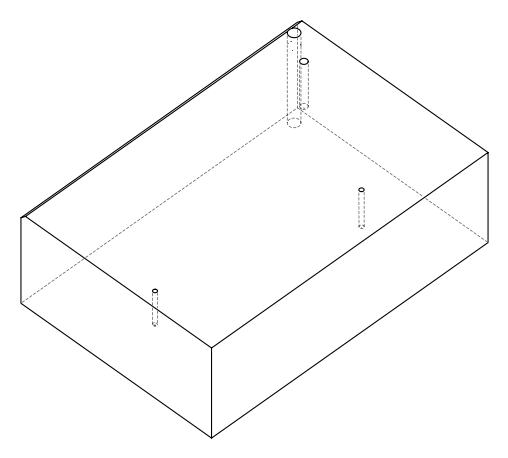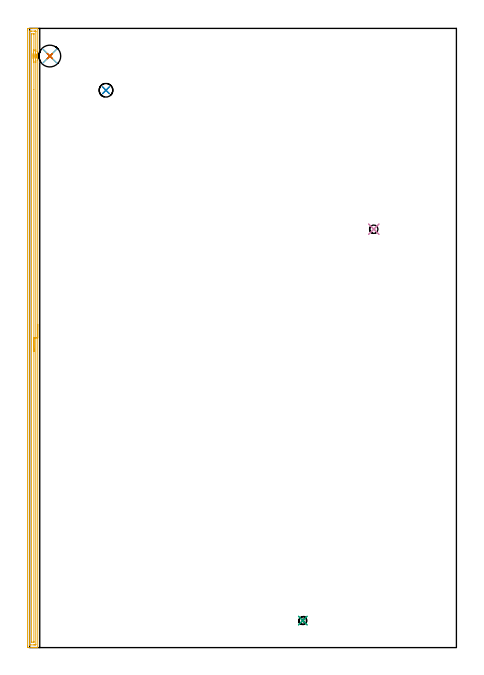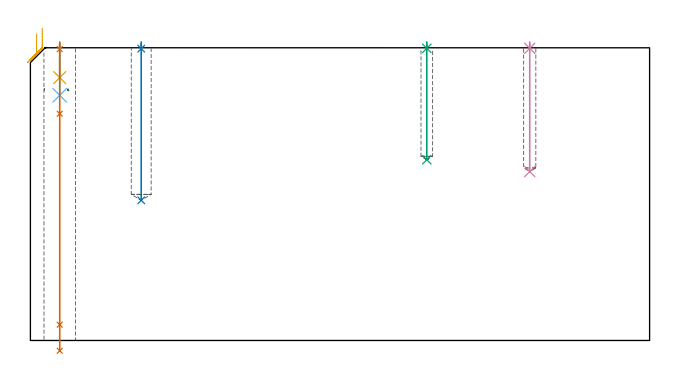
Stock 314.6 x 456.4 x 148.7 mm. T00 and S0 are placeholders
(PLAN: 11 operations, 7 tool changes, 13.1 min)
(1 SPOT_DRILL | STEP1HOLE | NXT0321_9005460120000 | 0.03 min | 1 mm3)
(2 SPOT_DRILL_1 | STEP1POCKET | NXT0321_9005460120000 | 0.03 min | 1 mm3)
(3 SPOT_DRILL_2 | STEP1POCKET_1 | NXT0321_9005460120000 | 0.03 min | 0 mm3)
(4 SPOT_DRILL_3 | STEP1POCKET_2 | NXT0321_9005460120000 | 0.03 min | 0 mm3)
(5 DRILL_BLIND_HOLE_INTO_CENTER | STEP1HOLE | UGT0301_214 | 0.07 min | 1043 mm3)
(6 DRILL_TO_ENLARGE_BLIND_HOLE | STEP1HOLE | NXT0301_111 | 0.11 min | 3535 mm3)
(7 GUN_DRILL_THROUGH_HOLE | STEP1HOLE | UGT0307_013 | 0.82 min | 25298 mm3)
(8 DRILL_BLIND_HOLE_INTO_CENTER_1 | STEP1POCKET | UGT0301_214 | 0.32 min | 6010 mm3)
(9 DRILL_BLIND_HOLE_INTO_CENTER_2 | STEP1POCKET_1 | UGT0301_454 | 0.24 min | 1501 mm3)
(10 DRILL_BLIND_HOLE_INTO_CENTER_3 | STEP1POCKET_2 | UGT0301_457 | 0.26 min | 1834 mm3)
(11 AREA_MILL | FG_CHAMFER_SURFACE | UGT0205_001 | 11.16 min | 12836 mm3)
(TOOL NXT0321_9005460120000 | NC Spot Drill, 142deg, 12mm, Carbide, Uncoated | D12 PA142 FL30 Z2)
(TOOL UGT0301_214 | Twist Drill 10.1 mm | D10.1 PA118 FL82 Z2)
(TOOL NXT0301_111 | Carbide Drill 16.1mm [860.1-1610-050A1-PM 4234] | D16.1 PA147 FL73 Z2)
(TOOL UGT0307_013 | Gun Drill 16 mm | D16 PA130 FL24 Z1)
(TOOL UGT0301_454 | Carbide Drill 5.9 mm | D5.9 PA118 FL57 Z2)
(TOOL UGT0301_457 | Carbide Drill 6.2 mm | D6.2 PA118 FL63 Z2)
(TOOL UGT0205_001 | Chamfer Mill 20 x 3 x 45 deg. | D20 FL50 Z2)
(OP 1 SPOT_DRILL)
G17 G21 G94 G90
T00 M6
G54
G17 G0 G90 X14.9 Y436. S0 M3
G43 Z158.7 H0
G94 G81 G98 Z148.011 F250. R151.7
G80
M5
M2
(OP 2 SPOT_DRILL_1)
G17 G21 G94 G90
T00 M6
G54
G17 G0 G90 X56.3 Y410.8 S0 M3
G43 Z158.7 H0
G94 G81 G98 Z148.265 F250. R151.7
G80
M5
M2
(OP 3 SPOT_DRILL_2)
G17 G21 G94 G90
T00 M6
G54
G17 G0 G90 X201.4 Y19.9 S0 M3
G43 Z158.7 H0
G94 G81 G98 Z148.446 F250. R151.7
G80
M5
M2
(OP 4 SPOT_DRILL_3)
G17 G21 G94 G90
T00 M6
G54
G17 G0 G90 X253.7 Y308.4 S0 M3
G43 Z158.7 H0
G94 G81 G98 Z148.433 F250. R151.7
G80
M5
M2
(OP 5 DRILL_BLIND_HOLE_INTO_CENTER)
G17 G21 G94 G90
T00 M6
G54
G17 G0 G90 X14.9 Y436. S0 M3
G43 Z158.7 H0
G94 G81 G98 Z133.55 F250. R150.7
G80
M5
M2
(OP 6 DRILL_TO_ENLARGE_BLIND_HOLE)
G17 G21 G94 G90
T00 M6
G54
G17 G0 G90 X14.9 Y436. S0 M3
G43 Z158.7 H1
G94 G81 G98 Z124.55 F250. R150.7
G80
M5
M2
(OP 7 GUN_DRILL_THROUGH_HOLE)
G17 G21 G94 G90
T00 M6
G54
G17 G0 G90 X14.9 Y436. M8
G43 Z158.7 H0
Z150.92
S716 M3
G94 G1 Z115.189 F125. M26
G4 X.084
Z8. F250.
G4 X.084
Z-5.23 F125.
G4 X.084
M5
M9
G0 Z150.92
Z158.7
M2
(OP 8 DRILL_BLIND_HOLE_INTO_CENTER_1)
G17 G21 G94 G90
T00 M6
G54
G17 G0 G90 X56.3 Y410.8 S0 M3
G43 Z158.7 H0
G94 G81 G98 Z71.2 F250. R150.7
G80
M5
M2
(OP 9 DRILL_BLIND_HOLE_INTO_CENTER_2)
G17 G21 G94 G90
T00 M6
G54
G17 G0 G90 X201.4 Y19.9 S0 M3
G43 Z158.7 H0
G94 G81 G98 Z91.8 F250. R150.7
G80
M5
M2
(OP 10 DRILL_BLIND_HOLE_INTO_CENTER_3)
G17 G21 G94 G90
T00 M6
G54
G17 G0 G90 X253.7 Y308.4 S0 M3
G43 Z158.7 H0
G94 G81 G98 Z85.8 F250. R150.7
G80
M5
M2
(OP 11 AREA_MILL)
G17 G21 G94 G90
T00 M6
G54
G17 G0 G90 X6. Y238.275 S1061 M3
G43 Z158.7 H0
G94 G1 Y238.237 Z157.828 F250.
Y238.123 Z156.963
Y237.934 Z156.112
Y237.672 Z155.28
Y237.338 Z154.474
Y236.935 Z153.7
Y236.467 Z152.964
Y235.936 Z152.272
Y235.346 Z151.629
Y234.703 Z151.039
Y234.011 Z150.508
Y233.275 Z150.04
Y232.501 Z149.637
Y231.695 Z149.303
Y230.863 Z149.041
Y230.012 Z148.852
Y229.147 Z148.738
Y228.275 Z148.7
Y0.183
X5.997 Y0.01 Z148.689
X5.931 Y0.007 Z148.623
X5.492 Y0. Z148.191
X5.214 Z147.914
X4.484 Z147.179
X3.226 Z145.923
X1.803 Z144.499
X-0.878 Y0.001 Z141.819
X-1.131 Y0.002 Z141.566
X-1.492 Y0.007 Z141.206
X-1.494 Y0.013 Z141.204
X-1.499 Y0.63 Z141.201
X-1.5 Y1.252 Z141.2
Y455.148
X-1.499 Y455.77 Z141.201
X-1.494 Y456.387 Z141.204
X-1.492 Y456.393 Z141.206
X-0.878 Y456.4 Z141.819
X2.697 Z145.392
X4.119 Z146.815
X4.484 Z147.179
X5.214 Z147.914
X5.492 Z148.192
X5.931 Y456.393 Z148.623
X6.004 Y456.39 Z148.695
X6. Y456.222 Z148.7
Y439.228
X5.995 Y439.042 Z148.69
X5.986 Y438.996 Z148.681
X5.907 Y438.781 Z148.602
X5.874 Y438.693 Z148.57
X5.732 Y438.248 Z148.43
X5.616 Y437.799 Z148.311
X5.525 Y437.353 Z148.223
X5.5 Y437.184 Z148.198
X5.475 Y436.992 Z148.167
X5.461 Y436.905 Z148.156
X5.434 Y436.603 Z148.131
X5.426 Y436.506 Z148.121
X5.421 Y436.459 Z148.117
X5.413 Y436.286 Z148.112
X5.41 Y436.205 Z148.107
X5.402 Y436.012 Z148.1
X5.419 Y435.564 Z148.118
X5.451 Y435.204 Z148.145
X5.456 Y435.143 Z148.151
X5.458 Y435.118 Z148.154
X5.461 Y435.096 Z148.158
X5.477 Y434.971 Z148.177
X5.52 Y434.67 Z148.219
X5.609 Y434.224 Z148.307
X5.694 Y433.901 Z148.39
X5.726 Y433.775 Z148.423
X5.865 Y433.33 Z148.564
X5.892 Y433.253 Z148.592
X6. Y432.96 Z148.7
Y228.275
X4.586 Z147.286
X4.585 Y2.317 Z147.285
X4.583 Y2.215 Z147.283
X4.579 Y2.021 Z147.279
X4.484 Y2.01 Z147.184
X4.006 Y2.002 Z146.706
X3.59 Y2.001 Z146.29
X3.115 Y2. Z145.815
X0.91 Z143.61
X0.433 Z143.133
X0.016 Y2.004 Z142.716
X-0.043 Y2.006 Z142.657
X-0.074 Y2.009 Z142.626
X-0.079 Y2.114 Z142.621
X-0.084 Y2.316 Z142.616
X-0.085 Y2.418 Z142.615
Y454.083
X-0.083 Y454.185 Z142.617
X-0.079 Y454.38 Z142.621
X0.016 Y454.39 Z142.716
X0.494 Y454.398 Z143.194
X0.91 Y454.399 Z143.61
X1.385 Y454.4 Z144.085
X3.59 Z146.29
X4.067 Z146.767
X4.484 Y454.396 Z147.184
X4.543 Y454.394 Z147.243
X4.574 Y454.391 Z147.274
X4.579 Y454.286 Z147.279
X4.584 Y454.083 Z147.284
X4.585 Y453.982 Z147.285
X4.586 Y440.569 Z147.286
X4.585 Y439.776 Z147.285
X4.583 Y439.675 Z147.283
X4.579 Y439.58 Z147.279
X4.569 Y439.495 Z147.269
X4.484 Y439.203 Z147.184
X4.391 Y438.874 Z147.091
X4.366 Y438.781 Z147.066
X4.28 Y438.436 Z146.98
X4.221 Y438.15 Z146.921
X4.168 Y437.887 Z146.868
X4.092 Y437.385 Z146.792
X4.049 Y436.992 Z146.749
X4.014 Y436.568 Z146.714
X3.995 Y436.098 Z146.695
X4.004 Y435.684 Z146.704
X4.031 Y435.204 Z146.731
X4.077 Y434.717 Z146.777
X4.136 Y434.31 Z146.836
X4.263 Y433.637 Z146.963
X4.319 Y433.416 Z147.019
X4.484 Y432.804 Z147.184
X4.565 Y432.521 Z147.265
X4.579 Y432.469 Z147.279
X4.581 Y432.424 Z147.281
X4.585 Y431.627 Z147.285
X4.586 Y431.526 Z147.286
Y228.275
X3.171 Z145.871
Y4.626
X3.17 Y4.206 Z145.87
X3.168 Y4.088 Z145.868
X3.165 Y4.03 Z145.865
X3.163 Y4.01 Z145.863
X3.109 Y4.007 Z145.809
X2.902 Y4.001 Z145.602
X1.597 Z144.297
X1.459 Y4.004 Z144.159
X1.35 Y4.01 Z144.05
X1.334 Y4.015 Z144.034
X1.332 Y4.022 Z144.032
X1.33 Y4.048 Z144.03
X1.329 Y4.206 Z144.029
Y451.774
X1.33 Y452.194 Z144.03
X1.332 Y452.312 Z144.032
X1.335 Y452.37 Z144.035
X1.337 Y452.39 Z144.037
X1.391 Y452.393 Z144.091
X1.598 Y452.399 Z144.298
X2.903 Z145.603
X3.041 Y452.396 Z145.741
X3.15 Y452.39 Z145.85
X3.166 Y452.385 Z145.866
X3.168 Y452.378 Z145.868
X3.17 Y452.352 Z145.87
X3.171 Y452.194 Z145.871
Y440.989
X3.17 Y440.569 Z145.87
X3.167 Y440.098 Z145.867
X3.164 Y439.991 Z145.864
X3.148 Y439.896 Z145.848
X3.093 Y439.675 Z145.793
X3.013 Y439.358 Z145.713
X2.878 Y438.781 Z145.578
X2.847 Y438.63 Z145.547
X2.715 Y437.887 Z145.415
X2.712 Y437.871 Z145.412
X2.697 Y437.769 Z145.397
X2.627 Y437.062 Z145.327
X2.622 Y436.992 Z145.322
X2.583 Y436.212 Z145.283
X2.581 Y436.098 Z145.281
X2.605 Y435.296 Z145.305
X2.61 Y435.204 Z145.31
X2.685 Y434.322 Z145.385
X2.686 Y434.31 Z145.386
X2.697 Y434.234 Z145.397
X2.839 Y433.416 Z145.539
X2.872 Y433.241 Z145.572
X2.962 Y432.842 Z145.662
X3.044 Y432.521 Z145.744
X3.164 Y432.054 Z145.864
X3.168 Y431.627 Z145.868
X3.171 Y431.153 Z145.871
X3.172 Y411.322 Z145.872
X3.171 Y228.275 Z145.871
Y227.404 Z145.91
Y226.539 Z146.023
Y225.687 Z146.212
Y224.855 Z146.475
Y224.049 Z146.808
Y223.275 Z147.211
Y222.539 Z147.68
Y221.847 Z148.211
Y221.204 Z148.8
Y220.615 Z149.444
Y220.084 Z150.136
Y219.615 Z150.871
Y219.212 Z151.645
Y218.878 Z152.451
Y218.616 Z153.283
Y218.427 Z154.135
Y218.313 Z155.
Y218.275 Z155.871
G0 Z158.7
M5
M2
